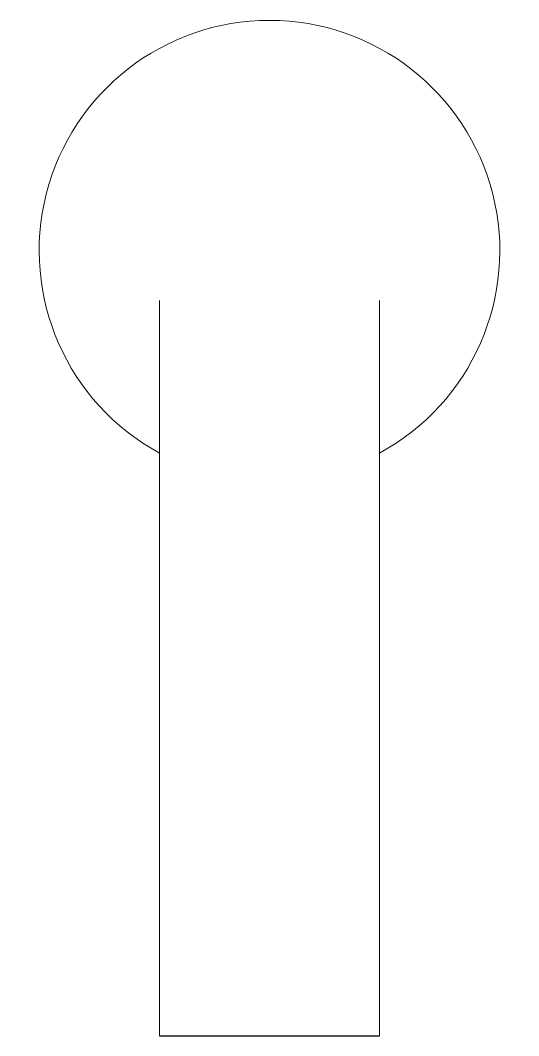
# Model space of a CAD drawing. Extents: x -0.52 to 0.52, y 0 to 2.11.
import ezdxf

# ---------------------------------------------------------------- set-up
doc = ezdxf.new("R2010")
doc.units = 0

msp = doc.modelspace()

# ---------------------------------------------------------------- linework, layer by layer
at = {"lineweight": 0}
for p, q in [((-0.2287, 1.5296), (-0.2287, 0)), ((0.2287, 1.5296), (0.2287, 0))]:
    msp.add_line(p, q, dxfattribs=at)
msp.add_line((-0.2287, 0), (0.2287, 0))
msp.add_ellipse((0, 1.6331), major_axis=(-0.3389, 0.3389), ratio=1, start_param=2.853464, end_param=8.14211, dxfattribs=at)

doc.saveas('drawing.dxf')
